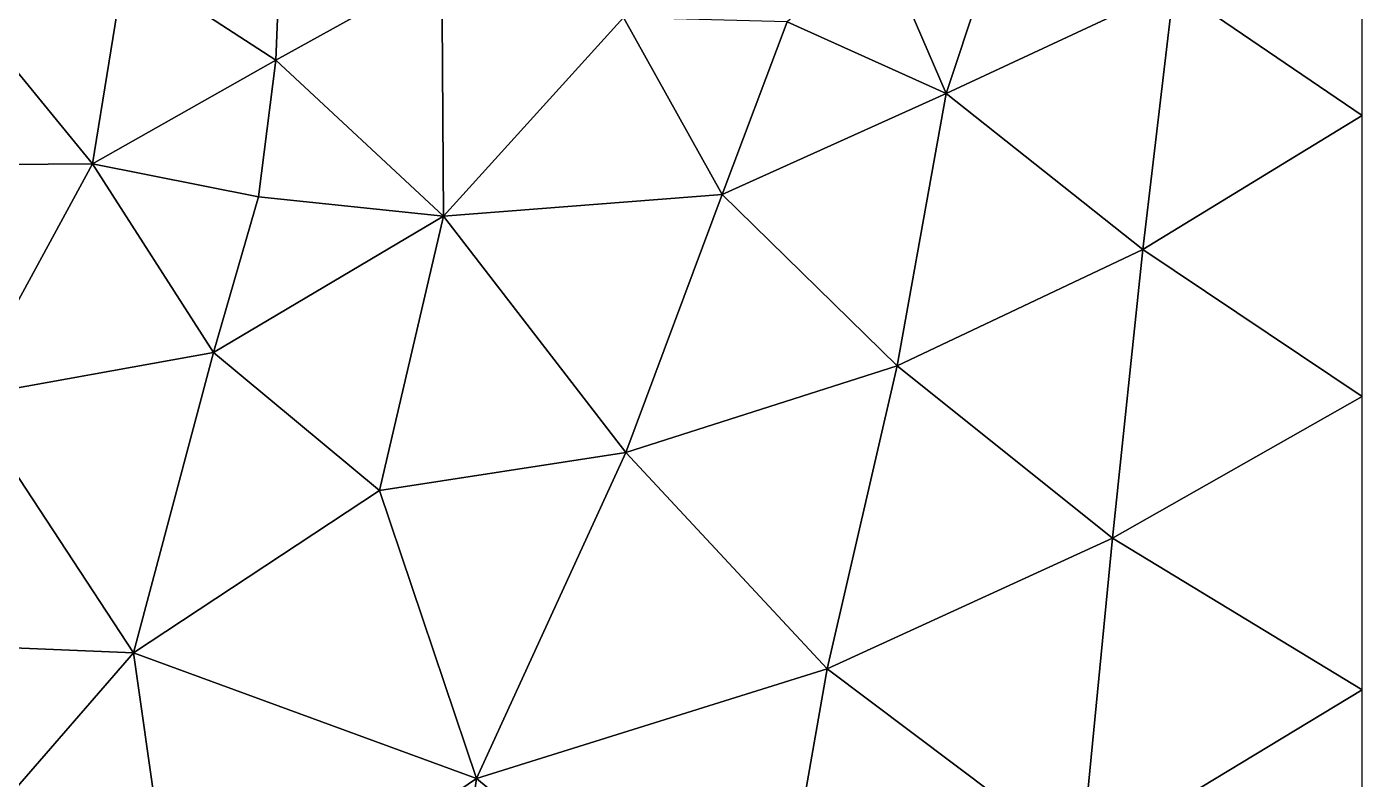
# Model space of a CAD drawing. Header units: metres. Extents: x 2 to 72, y -280 to 0.
# Drawn here: x 37.02 to 72.5, y -59.59 to -39.6 of the extents above; entities that cross this region are included whole.
import ezdxf

# ---------------------------------------------------------------- set-up
doc = ezdxf.new("R2010")
doc.units = ezdxf.units.M

msp = doc.modelspace()

# ---------------------------------------------------------------- linework, layer by layer
at = {"layer": 'layer', "color": 0}
for points in [[(43.8529, -35.1502), (39.6359, -37.8865), (43.6362, -40.4894)], [(48.0438, -38.0472), (43.8529, -35.1502), (43.6362, -40.4894)], [(61.4477, -41.3739), (63.205, -36.068), (59.7032, -37.3281)], [(61.4477, -41.3739), (67.4956, -38.5556), (63.205, -36.068)], [(72.5, -41.9632), (72.5, -36.4754), (67.4956, -38.5556)], [(61.4477, -41.3739), (59.7032, -37.3281), (57.226, -39.4785)], [(39.6359, -37.8865), (35.6186, -39.4049), (38.7663, -43.25)], [(43.6362, -40.4894), (39.6359, -37.8865), (38.7663, -43.25)], [(48.0438, -38.0472), (43.6362, -40.4894), (48.0935, -44.6387)], [(52.8705, -39.3558), (48.0438, -38.0472), (48.0935, -44.6387)], [(66.6668, -45.5186), (67.4956, -38.5556), (61.4477, -41.3739)], [(66.6668, -45.5186), (72.5, -41.9632), (67.4956, -38.5556)], [(48.0935, -44.6387), (55.4909, -44.0572), (52.8705, -39.3558)], [(55.4909, -44.0572), (57.226, -39.4785), (52.8705, -39.3558)], [(38.7663, -43.25), (35.6186, -39.4049), (31.7018, -43.3005)], [(55.4909, -44.0572), (61.4477, -41.3739), (57.226, -39.4785)], [(43.6362, -40.4894), (38.7663, -43.25), (43.1796, -44.1216)], [(48.0935, -44.6387), (43.6362, -40.4894), (43.1796, -44.1216)], [(60.1443, -48.6138), (61.4477, -41.3739), (55.4909, -44.0572)], [(60.1443, -48.6138), (66.6668, -45.5186), (61.4477, -41.3739)], [(72.5, -49.4267), (72.5, -41.9632), (66.6668, -45.5186)], [(38.7663, -43.25), (31.7018, -43.3005), (35.394, -49.4417)], [(35.394, -49.4417), (41.9793, -48.2563), (38.7663, -43.25)], [(41.9793, -48.2563), (43.1796, -44.1216), (38.7663, -43.25)], [(41.9793, -48.2563), (48.0935, -44.6387), (43.1796, -44.1216)], [(52.9322, -50.9101), (55.4909, -44.0572), (48.0935, -44.6387)], [(52.9322, -50.9101), (60.1443, -48.6138), (55.4909, -44.0572)], [(46.3947, -51.9224), (48.0935, -44.6387), (41.9793, -48.2563)], [(46.3947, -51.9224), (52.9322, -50.9101), (48.0935, -44.6387)], [(65.8606, -53.1914), (66.6668, -45.5186), (60.1443, -48.6138)], [(65.8606, -53.1914), (72.5, -49.4267), (66.6668, -45.5186)], [(39.8531, -56.232), (41.9793, -48.2563), (35.394, -49.4417)], [(39.8531, -56.232), (46.3947, -51.9224), (41.9793, -48.2563)], [(58.2859, -56.6564), (60.1443, -48.6138), (52.9322, -50.9101)], [(58.2859, -56.6564), (65.8606, -53.1914), (60.1443, -48.6138)], [(31.553, -55.8857), (39.8531, -56.232), (35.394, -49.4417)], [(72.5, -57.2151), (72.5, -49.4267), (65.8606, -53.1914)], [(48.9693, -59.5758), (52.9322, -50.9101), (46.3947, -51.9224)], [(48.9693, -59.5758), (58.2859, -56.6564), (52.9322, -50.9101)], [(48.9693, -59.5758), (46.3947, -51.9224), (39.8531, -56.232)], [(65.0353, -61.7309), (65.8606, -53.1914), (58.2859, -56.6564)], [(65.0353, -61.7309), (72.5, -57.2151), (65.8606, -53.1914)], [(33.4666, -63.5923), (39.8531, -56.232), (31.553, -55.8857)], [(33.4666, -63.5923), (41.0943, -64.93), (39.8531, -56.232)], [(41.0943, -64.93), (48.9693, -59.5758), (39.8531, -56.232)], [(56.653, -65.9402), (58.2859, -56.6564), (48.9693, -59.5758)], [(56.653, -65.9402), (65.0353, -61.7309), (58.2859, -56.6564)], [(72.5, -66.162), (72.5, -57.2151), (65.0353, -61.7309)], [(47.4489, -70.4181), (48.9693, -59.5758), (41.0943, -64.93)], [(47.4489, -70.4181), (56.653, -65.9402), (48.9693, -59.5758)]]:
    msp.add_3dface(points, dxfattribs=at)

doc.saveas('drawing.dxf')
